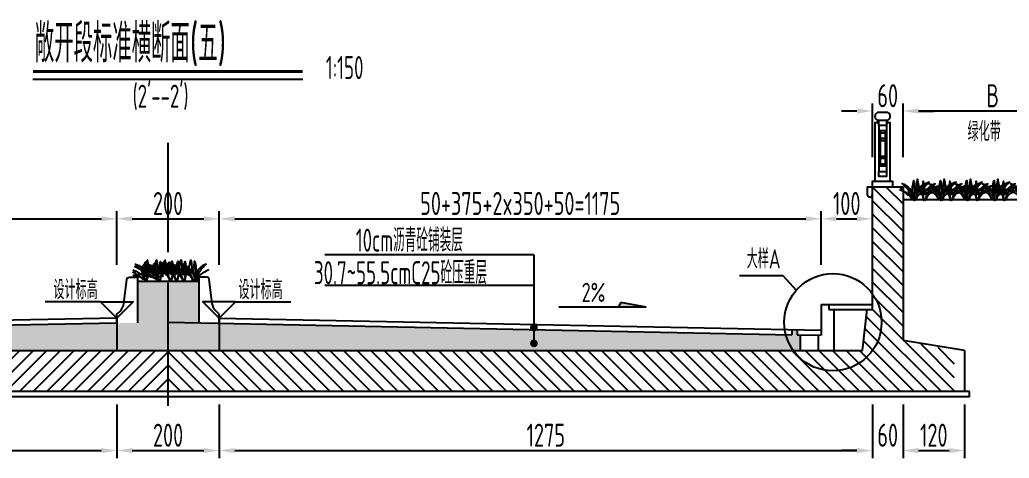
# Model space of a CAD drawing. Header units: millimetres. Extents: x -29538 to 115583, y -232866 to 15404.
# Drawn here: x 1193 to 3125, y 1964 to 2821 of the extents above; entities that cross this region are included whole.
import ezdxf
from ezdxf.enums import TextEntityAlignment as Align

# ---------------------------------------------------------------- set-up
doc = ezdxf.new("R2010")
doc.units = ezdxf.units.MM
doc.header["$LTSCALE"] = 10
doc.header["$MEASUREMENT"] = 0
doc.linetypes.add('ACAD_ISO04W100', pattern=[30, 24, -3, 0, -3])
for name, color, linetype in [('3', 3, 'Continuous'), ('中心线', 3, 'ACAD_ISO04W100'), ('填充', 8, 'Continuous'), ('尺寸', 4, 'Continuous'), ('文字', 7, 'Continuous'), ('标注', 4, 'Continuous'), ('栏杆', 8, 'Continuous'), ('次轮廓线', 7, 'Continuous'), ('轮廓线', 1, 'Continuous')]:
    doc.layers.add(name, color=color, linetype=linetype)
doc.styles.get("Standard").update_dxf_attribs({"font": 'gbenor.shx', "width": 0.75, "bigfont": 'gbcbig.shx'})
doc.dimstyles.new('150', dxfattribs={"dimscale": 15, "dimtxt": 3, "dimasz": 2, "dimexe": 1, "dimexo": 1, "dimgap": 0.5, "dimtad": 1, "dimdec": 1, "dimdsep": 46, "dimtxsty": 'Standard', "dimcen": 0.5, "dimadec": 0, "dimazin": 0, "dimtfac": 1, "dimtdec": 1, "dimtofl": 0, "dimtmove": 2, "dimatfit": 3, "dimfxl": 0, "dimtolj": 1, "dimtzin": 0, "dimarcsym": 0})

# ---------------------------------------------------------------- blocks, each defined once
blk = doc.blocks.new('*D43')
at = {"layer": 'Defpoints', "color": 0}
for p in [(107.9, 2254.5), (1382.9, 2174.5), (1382.9, 1979.3)]:
    blk.add_point(p, dxfattribs=at)
at = {"layer": '标注', "color": 0, "lineweight": -2}
for p, q in [((107.9, 2069.3), (107.9, 1964.3)), ((1382.9, 2069.3), (1382.9, 1964.3)), ((137.9, 1979.3), (1352.9, 1979.3))]:
    blk.add_line(p, q, dxfattribs=at)
at = {"layer": '标注', "color": 0}
for points in [[(137.9, 1984.3), (137.9, 1974.3), (107.9, 1979.3)], [(1352.9, 1984.3), (1352.9, 1974.3), (1382.9, 1979.3)]]:
    blk.add_solid(points, dxfattribs=at)
at = {"layer": '标注', "color": 0, "insert": (745.4, 2009.3), "char_height": 45, "attachment_point": 5}
blk.add_mtext('\\A1;1275', dxfattribs=at)
blk = doc.blocks.new('*D44')
at = {"layer": 'Defpoints', "color": 0}
for p in [(1382.9, 2174.5), (1582.9, 2174.5), (1582.9, 1979.3)]:
    blk.add_point(p, dxfattribs=at)
at = {"layer": '标注', "color": 0, "lineweight": -2}
for p, q in [((1382.9, 2069.3), (1382.9, 1964.3)), ((1582.9, 2069.3), (1582.9, 1964.3)), ((1412.9, 1979.3), (1552.9, 1979.3))]:
    blk.add_line(p, q, dxfattribs=at)
at = {"layer": '标注', "color": 0}
for points in [[(1412.9, 1984.3), (1412.9, 1974.3), (1382.9, 1979.3)], [(1552.9, 1984.3), (1552.9, 1974.3), (1582.9, 1979.3)]]:
    blk.add_solid(points, dxfattribs=at)
at = {"layer": '标注', "color": 0, "insert": (1482.9, 2009.3), "char_height": 45, "attachment_point": 5}
blk.add_mtext('\\A1;200', dxfattribs=at)
blk = doc.blocks.new('*D45')
at = {"layer": 'Defpoints', "color": 0}
for p in [(2857.9, 2254.5), (1582.9, 2174.5), (2857.9, 1979.3)]:
    blk.add_point(p, dxfattribs=at)
at = {"layer": '标注', "color": 0, "lineweight": -2}
for p, q in [((1582.9, 2069.3), (1582.9, 1964.3)), ((2857.9, 2069.3), (2857.9, 1964.3)), ((1612.9, 1979.3), (2827.9, 1979.3))]:
    blk.add_line(p, q, dxfattribs=at)
at = {"layer": '标注', "color": 0}
for points in [[(1612.9, 1984.3), (1612.9, 1974.3), (1582.9, 1979.3)], [(2827.9, 1984.3), (2827.9, 1974.3), (2857.9, 1979.3)]]:
    blk.add_solid(points, dxfattribs=at)
at = {"layer": '标注', "color": 0, "insert": (2220.4, 2009.3), "char_height": 45, "attachment_point": 5}
blk.add_mtext('\\A1;1275', dxfattribs=at)
blk = doc.blocks.new('*D46')
at = {"layer": 'Defpoints', "color": 0}
for p in [(2857.9, 2254.5), (2917.9, 2194.5), (2917.9, 1979.3)]:
    blk.add_point(p, dxfattribs=at)
at = {"layer": '标注', "color": 0, "lineweight": -2}
for p, q in [((2857.9, 2069.3), (2857.9, 1964.3)), ((2917.9, 2069.3), (2917.9, 1964.3)), ((2827.9, 1979.3), (2797.9, 1979.3)), ((2947.9, 1979.3), (2977.9, 1979.3))]:
    blk.add_line(p, q, dxfattribs=at)
at = {"layer": '标注', "color": 0}
for points in [[(2827.9, 1984.3), (2827.9, 1974.3), (2857.9, 1979.3)], [(2947.9, 1984.3), (2947.9, 1974.3), (2917.9, 1979.3)]]:
    blk.add_solid(points, dxfattribs=at)
at = {"layer": '标注', "color": 0, "insert": (2887.9, 2009.3), "char_height": 45, "attachment_point": 5}
blk.add_mtext('\\A1;60', dxfattribs=at)
blk = doc.blocks.new('*D47')
at = {"layer": 'Defpoints', "color": 0}
for p in [(2917.9, 2194.5), (3037.9, 2094.5), (3037.9, 1979.3)]:
    blk.add_point(p, dxfattribs=at)
at = {"layer": '标注', "color": 0, "lineweight": -2}
for p, q in [((2917.9, 2069.3), (2917.9, 1964.3)), ((3037.9, 2069.3), (3037.9, 1964.3)), ((2947.9, 1979.3), (3007.9, 1979.3))]:
    blk.add_line(p, q, dxfattribs=at)
at = {"layer": '标注', "color": 0}
for points in [[(2947.9, 1984.3), (2947.9, 1974.3), (2917.9, 1979.3)], [(3007.9, 1984.3), (3007.9, 1974.3), (3037.9, 1979.3)]]:
    blk.add_solid(points, dxfattribs=at)
at = {"layer": '标注', "color": 0, "insert": (2977.9, 2009.3), "char_height": 45, "attachment_point": 5}
blk.add_mtext('\\A1;120', dxfattribs=at)
blk = doc.blocks.new('*D53')
at = {"layer": 'Defpoints', "color": 0}
for p in [(1382.9, 2431.9), (207.9, 2264.5), (1382.9, 2238)]:
    blk.add_point(p, dxfattribs=at)
at = {"layer": '标注', "color": 0, "lineweight": -2}
for p, q in [((207.9, 2341.9), (207.9, 2446.9)), ((1382.9, 2341.9), (1382.9, 2446.9)), ((237.9, 2431.9), (1352.9, 2431.9))]:
    blk.add_line(p, q, dxfattribs=at)
at = {"layer": '标注', "color": 0}
for points in [[(237.9, 2436.9), (237.9, 2426.9), (207.9, 2431.9)], [(1352.9, 2436.9), (1352.9, 2426.9), (1382.9, 2431.9)]]:
    blk.add_solid(points, dxfattribs=at)
at = {"layer": '标注', "color": 0, "insert": (795.4, 2461.9), "char_height": 45, "attachment_point": 5}
blk.add_mtext('\\A1;50+375+2x350+50=1175', dxfattribs=at)
blk = doc.blocks.new('*D54')
at = {"layer": 'Defpoints', "color": 0}
for p in [(1582.9, 2431.9), (1382.9, 2238), (1582.9, 2238)]:
    blk.add_point(p, dxfattribs=at)
at = {"layer": '标注', "color": 0, "lineweight": -2}
for p, q in [((1382.9, 2341.9), (1382.9, 2446.9)), ((1582.9, 2341.9), (1582.9, 2446.9)), ((1412.9, 2431.9), (1552.9, 2431.9))]:
    blk.add_line(p, q, dxfattribs=at)
at = {"layer": '标注', "color": 0}
for points in [[(1412.9, 2436.9), (1412.9, 2426.9), (1382.9, 2431.9)], [(1552.9, 2436.9), (1552.9, 2426.9), (1582.9, 2431.9)]]:
    blk.add_solid(points, dxfattribs=at)
at = {"layer": '标注', "color": 0, "insert": (1482.9, 2461.9), "char_height": 45, "attachment_point": 5}
blk.add_mtext('\\A1;200', dxfattribs=at)
blk = doc.blocks.new('*D55')
at = {"layer": 'Defpoints', "color": 0}
for p in [(2917.9, 2642.4), (2857.9, 2264.5), (2917.9, 2194.5)]:
    blk.add_point(p, dxfattribs=at)
at = {"layer": '标注', "color": 0, "lineweight": -2}
for p, q in [((2857.9, 2552.4), (2857.9, 2657.4)), ((2917.9, 2552.4), (2917.9, 2657.4)), ((2827.9, 2642.4), (2797.9, 2642.4)), ((2947.9, 2642.4), (2977.9, 2642.4))]:
    blk.add_line(p, q, dxfattribs=at)
at = {"layer": '标注', "color": 0}
for points in [[(2827.9, 2647.4), (2827.9, 2637.4), (2857.9, 2642.4)], [(2947.9, 2647.4), (2947.9, 2637.4), (2917.9, 2642.4)]]:
    blk.add_solid(points, dxfattribs=at)
at = {"layer": '标注', "color": 0, "insert": (2887.9, 2672.4), "char_height": 45, "attachment_point": 5}
blk.add_mtext('\\A1;60', dxfattribs=at)
blk = doc.blocks.new('*D56')
at = {"layer": 'Defpoints', "color": 0}
for p in [(2757.9, 2431.9), (2757.9, 2264.5), (1582.9, 2204.4)]:
    blk.add_point(p, dxfattribs=at)
at = {"layer": '标注', "color": 0, "lineweight": -2}
for p, q in [((1582.9, 2341.9), (1582.9, 2446.9)), ((2757.9, 2341.9), (2757.9, 2446.9)), ((1612.9, 2431.9), (2727.9, 2431.9))]:
    blk.add_line(p, q, dxfattribs=at)
at = {"layer": '标注', "color": 0}
for points in [[(1612.9, 2436.9), (1612.9, 2426.9), (1582.9, 2431.9)], [(2727.9, 2436.9), (2727.9, 2426.9), (2757.9, 2431.9)]]:
    blk.add_solid(points, dxfattribs=at)
at = {"layer": '标注', "color": 0, "insert": (2170.4, 2461.9), "char_height": 45, "attachment_point": 5}
blk.add_mtext('\\A1;50+375+2x350+50=1175', dxfattribs=at)
blk = doc.blocks.new('*D57')
at = {"layer": 'Defpoints', "color": 0}
for p in [(2857.9, 2431.9), (2757.9, 2264.5), (2857.9, 2264.5)]:
    blk.add_point(p, dxfattribs=at)
at = {"layer": '标注', "color": 0, "lineweight": -2}
for p, q in [((2757.9, 2341.9), (2757.9, 2446.9)), ((2857.9, 2341.9), (2857.9, 2446.9)), ((2787.9, 2431.9), (2827.9, 2431.9))]:
    blk.add_line(p, q, dxfattribs=at)
at = {"layer": '标注', "color": 0}
for points in [[(2787.9, 2436.9), (2787.9, 2426.9), (2757.9, 2431.9)], [(2827.9, 2436.9), (2827.9, 2426.9), (2857.9, 2431.9)]]:
    blk.add_solid(points, dxfattribs=at)
at = {"layer": '标注', "color": 0, "insert": (2807.9, 2461.9), "char_height": 45, "attachment_point": 5}
blk.add_mtext('\\A1;100', dxfattribs=at)
blk = doc.blocks.new('箭头')
at = {"layer": '尺寸'}
blk.add_hatch(color=256, dxfattribs=at).paths.add_polyline_path([(0, 0), (-0.35, 0.6), (-3.63, 0)])
for p, q in [((-3.63, 0), (-0.35, 0.6)), ((-3.63, 0), (7.74, 0)), ((-0.35, 0.6), (0, 0))]:
    blk.add_line(p, q, dxfattribs=at)
blk = doc.blocks.new('*D79')
at = {"color": 0, "lineweight": -2}
for p, q in [((2917.9, 2552.4), (2917.9, 2657.4)), ((3267.9, 2552.4), (3267.9, 2657.4)), ((3237.9, 2642.4), (2947.9, 2642.4))]:
    blk.add_line(p, q, dxfattribs=at)
at = {"color": 0}
for points in [[(2947.9, 2647.4), (2947.9, 2637.4), (2917.9, 2642.4)], [(3237.9, 2647.4), (3237.9, 2637.4), (3267.9, 2642.4)]]:
    blk.add_solid(points, dxfattribs=at)
at = {"layer": 'Defpoints', "color": 0}
for p in [(2917.9, 2642.4), (2917.9, 2469.5), (3267.9, 2469.5)]:
    blk.add_point(p, dxfattribs=at)
at = {"color": 0, "insert": (3092.9, 2672.4), "char_height": 45, "attachment_point": 5}
blk.add_mtext('\\A1;B', dxfattribs=at)
blk = doc.blocks.new('栏杆')
at = {"layer": '栏杆'}
blk.add_lwpolyline([(-10, 110), (10, 110, 0.671593), (10, 125), (-10, 125, 0.671593), (-10, 110)], format="xyb", dxfattribs=at)
for points in [[(-7.5, 105), (-15, 105), (-15, -10)], [(-7.5, 105), (-9, 105), (-9, 110), (9, 110), (9, 105), (7.5, 105)], [(-7.5, 100), (-7.5, 10)], [(15, -10), (15, -10), (15, 105), (7.5, 105)], [(7.5, 100), (7.5, 10)], [(-5, 90), (-5, 20)], [(5, 90), (5, 20)]]:
    blk.add_lwpolyline(points, dxfattribs=at)
for points in [[(-7.5, 110), (7.5, 110), (7.5, 100), (-7.5, 100)], [(-5, 90), (5, 90), (5, 85), (-5, 85)], [(-5, 75), (5, 75), (5, 70), (-5, 70)], [(-5, 40), (5, 40), (5, 35), (-5, 35)], [(-5, 25), (5, 25), (5, 20), (-5, 20)], [(-7.5, 10), (7.5, 10), (7.5, 0), (-7.5, 0)]]:
    blk.add_lwpolyline(points, close=True, dxfattribs=at)

msp = doc.modelspace()

# ---------------------------------------------------------------- hatches: boundary and pattern name
at = {"layer": '填充'}
h = msp.add_hatch(dxfattribs=at)
h.set_pattern_fill('ANSI31', color=256, scale=150, style=0)
h.paths.add_polyline_path([(47.87, 2194.48), (-72.13, 2174.48), (-72.13, 2094.48), (1482.87, 2094.48), (1482.87, 2174.48), (261.94, 2174.48, -0.7282378), (89.84, 2229.98, -0.1578684), (107.87, 2285.67), (107.87, 2494.48), (47.87, 2494.48), (42.99, 2494.48, 0.0436362), (37.87, 2487.56), (37.87, 2479.48, 1), (47.87, 2479.48)])
h.paths.add_polyline_path([(126.86, 2174.48), (117.87, 2254.48), (107.87, 2254.48), (107.87, 2285.67, 0.1578684), (89.84, 2229.98, 0.7282378), (261.94, 2174.48)], flags=17)
h = msp.add_hatch(dxfattribs=at)
h.set_pattern_fill('ANSI31', color=256, scale=150, style=0)
h.set_pattern_definition([(135, (2965.737, 0), (13.25825, 13.25825), [])])
h.paths.add_polyline_path([(2875.9, 2229.98, 0.1578684), (2857.87, 2285.67), (2857.87, 2494.48), (2917.87, 2494.48), (2922.75, 2494.48, -0.0436362), (2927.87, 2487.56), (2927.87, 2479.48, -1), (2917.87, 2479.48), (2917.87, 2194.48), (3017.87, 2174.48), (3017.87, 2094.48), (1482.87, 2094.48), (1482.87, 2174.48), (2703.8, 2174.48, 0.7282378)])
h.paths.add_polyline_path([(2703.8, 2174.48), (2838.88, 2174.48), (2847.87, 2254.48), (2857.87, 2254.48), (2857.87, 2285.67, -0.1578684), (2875.9, 2229.98, -0.7282378)], flags=17)
h = msp.add_hatch(dxfattribs=at)
h.set_pattern_fill('AR-SAND', color=256, style=0)
h.set_pattern_definition([(37.5, (0, 2551.5251), (-0.0629934, 1.9268238), [0, -1.52, 0, -1.7, 0, -1.625]), (7.5, (0, 2551.5251), (1.7697767, 2.822146), [0, -0.82, 0, -1.37, 0, -0.525]), (327.5, (-1.23, 2551.5251), (3.1141419, 0.005659), [0, -0.5, 0, -1.8, 0, -2.35]), (317.5, (-1.23, 2551.5251), (3.0061266, 0.8776756), [0, -0.25, 0, -1.18, 0, -1.35])])
h.paths.add_polyline_path([(1542.87, 2310.26), (1482.87, 2310.26), (1482.87, 2229.98), (1542.87, 2228.78)])
h.paths.add_polyline_path([(1482.87, 2310.26), (1422.87, 2310.26), (1422.87, 2228.78), (1482.87, 2229.98)])
h = msp.add_hatch(dxfattribs=at)
h.set_pattern_fill('AR-CONC', color=256, scale=5, style=0)
h.set_pattern_definition([(50, (-5e-13, 1644.956), (35.863, -3.1376), [3.75, -41.25]), (355, (-5e-13, 1644.956), (-6.9376, 37.6096), [3, -33]), (100.4514, (2.99, 1644.694), (28.9255, 34.472), [3.187, -35.0571]), (46.1842, (-5e-13, 1654.956), (53.362, -8.276), [5.625, -61.875]), (96.6356, (4.447, 1654.266), (46.7331, 48.7059), [4.7805, -52.5856]), (351.1842, (-5e-13, 1654.956), (46.7331, 48.706), [4.5, -49.5]), (21, (5, 1652.456), (29.84535, -20.13094), [3.75, -41.25]), (326, (5, 1652.456), (12.1658, 36.2575), [3, -33]), (71.4514, (7.487, 1650.778), (42.0111, 16.1265), [3.187, -35.0571]), (37.5, (-5e-13, 1644.956), (0.60799, 16.64469), [0, -32.6, 0, -33.5, 0, -33.125]), (7.5, (-5e-13, 1644.956), (13.15348, 19.72059), [0, -19.1, 0, -31.85, 0, -12.625]), (327.5, (-11.15, 1644.956), (26.69112, -1.12774), [0, -12.5, 0, -39, 0, -51.75]), (317.5, (-16.15, 1644.956), (29.1593, 5.00525), [0, -16.25, 0, -25.9, 0, -36.75])])
h.paths.add_polyline_path([(1382.87, 2174.48), (1382.87, 2227.98), (262.87, 2205.58), (262.87, 2215.58), (252.87, 2215.38), (252.87, 2205.28), (247.87, 2205.18), (247.87, 2174.48)])
h.paths.add_polyline_path([(1382.87, 2227.98), (1382.87, 2174.48), (1482.87, 2174.48), (1482.87, 2229.98)])
h = msp.add_hatch(dxfattribs=at)
h.set_pattern_fill('AR-CONC', color=256, scale=5, style=0)
h.set_pattern_definition([(130, (2965.737, 1644.956), (-35.863, -3.1376), [3.75, -41.25]), (185, (2965.737, 1644.956), (6.9376, 37.6096), [3, -33]), (79.5486, (2962.75, 1644.694), (-28.9255, 34.472), [3.187, -35.0571]), (133.8158, (2965.737, 1654.956), (-53.362, -8.276), [5.625, -61.875]), (83.3644, (2961.29, 1654.266), (-46.7331, 48.7059), [4.7805, -52.5856]), (188.8158, (2965.737, 1654.956), (-46.7331, 48.706), [4.5, -49.5]), (159, (2960.737, 1652.456), (-29.84535, -20.13094), [3.75, -41.25]), (214, (2960.737, 1652.456), (-12.1658, 36.2575), [3, -33]), (108.5486, (2958.25, 1650.778), (-42.0111, 16.1265), [3.187, -35.0571]), (142.5, (2965.737, 1644.956), (-0.60799, 16.64469), [0, -32.6, 0, -33.5, 0, -33.125]), (172.5, (2965.737, 1644.956), (-13.15348, 19.72059), [0, -19.1, 0, -31.85, 0, -12.625]), (212.5, (2976.887, 1644.956), (-26.69112, -1.12774), [0, -12.5, 0, -39, 0, -51.75]), (222.5, (2981.887, 1644.956), (-29.1593, 5.00525), [0, -16.25, 0, -25.9, 0, -36.75])])
h.paths.add_polyline_path([(1582.87, 2227.98), (2702.87, 2205.58), (2702.87, 2215.58), (2712.87, 2215.38), (2712.87, 2205.28), (2717.87, 2205.18), (2717.87, 2174.48), (1582.87, 2174.48)])
h.paths.add_polyline_path([(1482.87, 2229.98), (1582.87, 2227.98), (1582.87, 2174.48), (1482.87, 2174.48)])

# ---------------------------------------------------------------- linework, layer by layer
for p, q in [((1218.92, 2704.82), (1745.88, 2704.82)), ((2598.24, 2321.07), (2682.85, 2321.07)), ((2682.85, 2321.07), (2709.39, 2292.53)), ((1422.87, 2310.26), (1542.87, 2310.26)), ((1351.05, 2269.8), (1242.95, 2269.8)), ((1614.69, 2269.8), (1722.79, 2269.8))]:
    msp.add_line(p, q)
at = {"ltscale": 100}
for p, q in [((2197.16, 2361.43), (1789.2, 2361.43)), ((2197.16, 2361.43), (2197.16, 2188.61)), ((2197.16, 2301.83), (1789.2, 2301.83))]:
    msp.add_line(p, q, dxfattribs=at)
msp.add_lwpolyline([(1218.92, 2719.82, 6, 6, 0), (1745.88, 2719.82, 0.6, 0.6, 0)], format="xyseb")
msp.add_lwpolyline([(2897.87, 2494.48), (2897.87, 2504.48), (2857.87, 2504.48), (2857.87, 2494.48)])
at = {"const_width": 7.5}
for points in [[(2200.91, 2219.46, -1), (2193.41, 2219.46, -1)], [(2200.91, 2188.61, -1), (2193.41, 2188.61, -1)]]:
    msp.add_lwpolyline(points, format="xyb", close=True, dxfattribs=at)
msp.add_circle((2780.9, 2229.98), 95)
at = {"layer": '3', "color": 9}
for points in [[(2910.86, 2489.31, -0.0394978), (2922.56, 2483.64, -0.232087), (2934.53, 2469.48, 0.1911867), (2915.94, 2500.86, -0.2267195), (2935.89, 2481.83, -0.091203), (2939.07, 2506.53, -0.1239074), (2937.57, 2468.69, -0.0624947), (2943.37, 2486.62)], [(2966.26, 2488.48, 0.0394978), (2954.56, 2482.81, 0.232087), (2942.59, 2468.65, -0.1911867), (2961.18, 2500.03, 0.2267195), (2941.23, 2481, 0.091203), (2938.05, 2505.69, 0.1239074), (2939.55, 2467.86, 0.0624947), (2933.75, 2485.78)], [(2956.84, 2478.69, 0.013375), (2988.19, 2496.22, 0.001492), (2956.45, 2486.48, 0.302407), (2950.55, 2479.23, -0.1063996), (2969.14, 2503.69, 0.2267195), (2949.19, 2484.66, 0.091203), (2946.01, 2509.36, 0.074282), (2944.82, 2482.37)], [(2985.43, 2488.48, 0.0394978), (2973.73, 2482.81, 0.232087), (2961.76, 2468.65, -0.1911867), (2980.35, 2500.03, 0.2267195), (2960.4, 2481, 0.091203), (2957.22, 2505.69, 0.1239074), (2958.71, 2467.86, 0.0624947), (2952.92, 2485.78)], [(2963.01, 2489.31, -0.0394978), (2974.72, 2483.64, -0.232087), (2986.69, 2469.48, 0.1911867), (2968.1, 2500.86, -0.2267195), (2988.05, 2481.83, -0.091203), (2991.22, 2506.53, -0.1239074), (2989.73, 2468.69, -0.0624947), (2995.53, 2486.62)], [(3018.42, 2488.48, 0.0394978), (3006.72, 2482.81, 0.232087), (2994.75, 2468.65, -0.1911867), (3013.34, 2500.03, 0.2267195), (2993.39, 2481, 0.091203), (2990.21, 2505.69, 0.1239074), (2991.7, 2467.86, 0.0624947), (2985.91, 2485.78)], [(3009, 2478.69, 0.013375), (3040.35, 2496.22, 0.001492), (3008.6, 2486.48, 0.302407), (3002.71, 2479.23, -0.1063996), (3021.3, 2503.69, 0.2267195), (3001.35, 2484.66, 0.091203), (2998.17, 2509.36, 0.074282), (2996.97, 2482.37)], [(3037.59, 2488.48, 0.0394978), (3025.88, 2482.81, 0.232087), (3013.92, 2468.65, -0.1911867), (3032.51, 2500.03, 0.2267195), (3012.55, 2481, 0.091203), (3009.38, 2505.69, 0.1239074), (3010.87, 2467.86, 0.0624947), (3005.08, 2485.78)], [(3014.16, 2489.31, -0.0394978), (3025.87, 2483.64, -0.232087), (3037.84, 2469.48, 0.1911867), (3019.24, 2500.86, -0.2267195), (3039.2, 2481.83, -0.091203), (3042.37, 2506.53, -0.1239074), (3040.88, 2468.69, -0.0624947), (3046.68, 2486.62)], [(3069.57, 2488.48, 0.0394978), (3057.87, 2482.81, 0.232087), (3045.9, 2468.65, -0.1911867), (3064.49, 2500.03, 0.2267195), (3044.54, 2481, 0.091203), (3041.36, 2505.69, 0.1239074), (3042.85, 2467.86, 0.0624947), (3037.06, 2485.78)], [(3060.15, 2478.69, 0.013375), (3091.5, 2496.22, 0.001492), (3059.75, 2486.48, 0.302407), (3053.86, 2479.23, -0.1063996), (3072.45, 2503.69, 0.2267195), (3052.5, 2484.66, 0.091203), (3049.32, 2509.36, 0.074282), (3048.12, 2482.37)], [(3088.74, 2488.48, 0.0394978), (3077.03, 2482.81, 0.232087), (3065.06, 2468.65, -0.1911867), (3083.66, 2500.03, 0.2267195), (3063.7, 2481, 0.091203), (3060.53, 2505.69, 0.1239074), (3062.02, 2467.86, 0.0624947), (3056.23, 2485.78)], [(3067.45, 2489.31, -0.0394978), (3079.16, 2483.64, -0.232087), (3091.13, 2469.48, 0.1911867), (3072.54, 2500.86, -0.2267195), (3092.49, 2481.83, -0.091203), (3095.66, 2506.53, -0.1239074), (3094.17, 2468.69, -0.0624947), (3099.97, 2486.62)], [(3122.86, 2488.48, 0.0394978), (3111.16, 2482.81, 0.232087), (3099.19, 2468.65, -0.1911867), (3117.78, 2500.03, 0.2267195), (3097.83, 2481, 0.091203), (3094.65, 2505.69, 0.1239074), (3096.15, 2467.86, 0.0624947), (3090.35, 2485.78)], [(3113.44, 2478.69, 0.013375), (3144.79, 2496.22, 0.001492), (3113.04, 2486.48, 0.302407), (3107.15, 2479.23, -0.1063996), (3125.74, 2503.69, 0.2267195), (3105.79, 2484.66, 0.091203), (3102.61, 2509.36, 0.074282), (3101.42, 2482.37)], [(3142.03, 2488.48, 0.0394978), (3130.32, 2482.81, 0.232087), (3118.36, 2468.65, -0.1911867), (3136.95, 2500.03, 0.2267195), (3117, 2481, 0.091203), (3113.82, 2505.69, 0.1239074), (3115.31, 2467.86, 0.0624947), (3109.52, 2485.78)], [(3122.56, 2489.31, -0.0394978), (3134.27, 2483.64, -0.232087), (3146.24, 2469.48, 0.1911867), (3127.64, 2500.86, -0.2267195), (3147.6, 2481.83, -0.091203), (3150.77, 2506.53, -0.1239074), (3149.28, 2468.69, -0.0624947), (3155.07, 2486.62)], [(1414.35, 2331.97, -0.0394978), (1426.05, 2326.3, -0.232087), (1438.02, 2312.14, 0.1911867), (1419.43, 2343.52, -0.2267195), (1439.38, 2324.48, -0.091203), (1442.56, 2349.18, -0.1239074), (1441.07, 2311.35, -0.0624947), (1446.86, 2329.27)], [(1449.47, 2321.35, -0.013375), (1418.13, 2338.87, -0.001492), (1449.87, 2329.13, -0.302407), (1455.77, 2321.88, 0.1063996), (1437.17, 2346.35, -0.2267195), (1457.13, 2327.32, -0.091203), (1460.3, 2352.01, -0.074282), (1461.5, 2325.03)], [(1431.15, 2334.9, -0.0656242), (1442.48, 2351.11, 0.0063244), (1440.16, 2345.2, 0.0063244)], [(1466.56, 2318.52, -0.013375), (1435.21, 2336.04, -0.001492), (1466.96, 2326.3, -0.302407), (1472.85, 2319.05, 0.1063996), (1454.26, 2343.52, -0.2267195), (1474.21, 2324.48, -0.091203), (1477.39, 2349.18, -0.074282), (1478.59, 2322.19)], [(1439.73, 2344.05, 0.0112436), (1436.03, 2333.4)], [(1437.25, 2333.03, -0.0794345), (1444.41, 2339.21, -0.0794345)], [(1440.05, 2331.13, -0.0394978), (1451.76, 2325.46, -0.232087), (1463.73, 2311.3, 0.1911867), (1445.13, 2342.68, -0.2267195), (1465.09, 2323.65, -0.091203), (1468.26, 2348.35, -0.1239074), (1466.77, 2310.51, -0.0624947), (1472.57, 2328.43)], [(1448.24, 2332.07, -0.0656242), (1459.56, 2348.27, 0.0063244), (1457.25, 2342.37, 0.0063244)], [(1461.65, 2324.04, -0.1130591), (1477.31, 2351.11, -0.0330136), (1466.37, 2324.09, -0.0330136)], [(1462.29, 2331.97, -0.0394978), (1473.99, 2326.3, -0.232087), (1485.96, 2312.14, 0.1911867), (1467.37, 2343.52, -0.2267195), (1487.32, 2324.48, -0.091203), (1490.5, 2349.18, -0.1239074), (1489.01, 2311.35, -0.0624947), (1494.8, 2329.27)], [(1464.45, 2337.98, -0.0551464), (1470.68, 2340.12, 0.0175385), (1466.78, 2335.89)], [(1497.41, 2321.35, -0.013375), (1466.07, 2338.87, -0.001492), (1497.81, 2329.13, -0.302407), (1503.71, 2321.88, 0.1063996), (1485.11, 2346.35, -0.2267195), (1505.07, 2327.32, -0.091203), (1508.24, 2352.01, -0.074282), (1509.44, 2325.03)], [(1466.36, 2324.63, -0.2245474), (1488.42, 2342.95, -0.0120292), (1470.64, 2321.78)], [(1473.94, 2331.23, -0.0656242), (1485.27, 2347.44, 0.0063244), (1482.95, 2341.54, 0.0063244)], [(1474.03, 2331.97, -0.0394978), (1485.73, 2326.3, -0.232087), (1497.7, 2312.14, 0.1911867), (1479.11, 2343.52, -0.2267195), (1499.06, 2324.48, -0.091203), (1502.24, 2349.18, -0.1239074), (1500.75, 2311.35, -0.0624947), (1506.54, 2329.27)], [(1482.52, 2340.38, 0.0112436), (1478.82, 2329.74)], [(1516.58, 2321.35, -0.013375), (1485.23, 2338.87, -0.001492), (1516.98, 2329.13, -0.302407), (1522.87, 2321.88, 0.1063996), (1504.28, 2346.35, -0.2267195), (1524.23, 2327.32, -0.091203), (1527.41, 2352.01, -0.074282), (1528.61, 2325.03)], [(1487.99, 2331.13, -0.0394978), (1499.7, 2325.46, -0.232087), (1511.67, 2311.3, 0.1911867), (1493.07, 2342.68, -0.2267195), (1513.03, 2323.65, -0.091203), (1516.2, 2348.35, -0.1239074), (1514.71, 2310.51, -0.0624947), (1520.51, 2328.43)], [(1507.16, 2331.13, -0.0394978), (1518.86, 2325.46, -0.232087), (1530.83, 2311.3, 0.1911867), (1512.24, 2342.68, -0.2267195), (1532.19, 2323.65, -0.091203), (1535.37, 2348.35, -0.1239074), (1533.88, 2310.51, -0.0624947), (1539.67, 2328.43)], [(1562.57, 2331.97, 0.0394978), (1550.86, 2326.3, 0.232087), (1538.89, 2312.14, -0.1911867), (1557.49, 2343.52, 0.2267195), (1537.53, 2324.48, 0.091203), (1534.36, 2349.18, 0.1239074), (1535.85, 2311.35, 0.0624947), (1530.05, 2329.27)], [(1414.35, 2322.1, -0.2088897), (1434.15, 2314.17, 0.0309304), (1414.35, 2328.18)], [(1444.88, 2316.44, 0.0931805), (1425.61, 2323.92, -0.1501755), (1449.46, 2321.24, -0.1501755)], [(1432.25, 2324.61, -0.0444766), (1434.62, 2329.38)], [(1434.75, 2329.31, 0.0048651), (1433.38, 2324.62, 0.0048651)], [(1439.62, 2324.11, -0.0226272), (1441.14, 2325.79, -0.0226272)], [(1440.72, 2326.02, 0.0066718), (1439.66, 2324.11)], [(1440.05, 2321.26, -0.2088897), (1459.85, 2313.34, 0.0309304), (1440.05, 2327.34)], [(1461.97, 2313.61, 0.0931805), (1442.7, 2321.09, -0.1501755), (1466.55, 2318.41, -0.1501755)], [(1448.98, 2316.54, -0.0444766), (1450.16, 2318.92)], [(1450.23, 2318.89, 0.0048651), (1449.54, 2316.55, 0.0048651)], [(1480.04, 2329.36, -0.0794345), (1487.2, 2335.54, -0.0794345)]]:
    msp.add_lwpolyline(points, format="xyb", dxfattribs=at)
at = {"layer": 'Defpoints', "color": 9}
for p, q in [((1382.87, 2237.98), (1382.87, 2174.48)), ((1582.87, 2237.98), (1582.87, 2174.48))]:
    msp.add_line(p, q, dxfattribs=at)
at = {"layer": '中心线'}
msp.add_line((1482.87, 2066.69), (1482.87, 2580.56), dxfattribs=at)
at = {"layer": '次轮廓线'}
for p, q in [((2757.87, 2264.48), (2757.87, 2204.38)), ((2757.87, 2264.48), (2857.87, 2264.48)), ((2772.87, 2264.48), (2772.87, 2254.48)), ((2772.87, 2254.48), (2857.87, 2254.48)), ((2782.87, 2254.48), (2782.87, 2174.48)), ((1382.87, 2237.98), (207.87, 2214.48)), ((1382.87, 2227.98), (264.87, 2205.62)), ((1482.87, 2229.98), (2700.87, 2205.62)), ((1582.87, 2237.98), (2757.87, 2214.48)), ((2700.87, 2215.58), (2700.87, 2205.62)), ((2710.87, 2215.38), (2710.87, 2205.42)), ((2710.87, 2205.42), (2757.87, 2204.48)), ((2716.87, 2205.3), (2716.87, 2174.48)), ((2751.87, 2204.6), (2751.87, 2174.48)), ((3047.87, 2084.48), (3047.87, 2094.48)), ((3047.87, 2084.48), (-82.13, 2084.48))]:
    msp.add_line(p, q, dxfattribs=at)
at = {"layer": '次轮廓线', "ltscale": 100}
for points in [[(1382.87, 2227.98), (1382.87, 2244.25, -0.1989124), (1383.6, 2246.02), (1389.18, 2251.6, 0.1667819), (1396.45, 2266.47), (1402.32, 2313.41, -0.3782425), (1407.28, 2317.78), (1422.87, 2317.78), (1422.87, 2228.78)], [(1582.87, 2227.98), (1582.87, 2244.25, 0.1989124), (1582.14, 2246.02), (1576.56, 2251.6, -0.1667819), (1569.28, 2266.47), (1563.42, 2313.41, 0.3782425), (1558.45, 2317.78), (1542.87, 2317.78), (1542.87, 2228.78)]]:
    msp.add_lwpolyline(points, format="xyb", dxfattribs=at)
at = {"layer": '次轮廓线'}
for points in [[(1351.05, 2269.8), (1414.69, 2269.8), (1382.87, 2237.98)], [(1614.69, 2269.8), (1551.05, 2269.8), (1582.87, 2237.98)]]:
    msp.add_lwpolyline(points, close=True, dxfattribs=at)
at = {"layer": '轮廓线'}
for p, q in [((2847.87, 2494.48), (2917.87, 2494.48)), ((2847.87, 2494.48), (2847.87, 2479.48)), ((2857.87, 2494.48), (2857.87, 2254.48)), ((2917.87, 2494.48), (2917.87, 2194.48)), ((2917.87, 2469.48), (3742.87, 2469.48)), ((2838.88, 2174.48), (2847.87, 2254.48)), ((3037.87, 2174.48), (2917.87, 2194.48)), ((126.86, 2174.48), (2838.88, 2174.48)), ((3037.87, 2174.48), (3037.87, 2094.48)), ((3047.87, 2094.48), (-82.13, 2094.48))]:
    msp.add_line(p, q, dxfattribs=at)
msp.add_arc((2852.87, 2479.48), 5, 180, 0, dxfattribs=at)

# ---------------------------------------------------------------- block references
msp.add_blockref('栏杆', (2877.87, 2514.48))
at = {"layer": '尺寸', "xscale": -15, "yscale": 15, "zscale": 15}
msp.add_blockref('箭头', (2361.64, 2259.3), dxfattribs=at)

# ---------------------------------------------------------------- texts
at = {"width": 0.8}
msp.add_text('绿化带', height=37.5, dxfattribs=at).set_placement((3076.29, 2602.31), align=Align.MIDDLE_CENTER)
at = {"layer": '文字', "width": 0.7}
for s, height, p in [('敞开段标准横断面(五)', 75, (1222.83, 2737.32)), ('1:150', 45, (1790.88, 2704.82)), ("(2'--2')", 45, (1413.57, 2649)), ('10cm沥青砼铺装层', 45, (1849.35, 2367.75)), ('30.7~55.5cmC25砼压重层', 45, (1767.72, 2304.15))]:
    msp.add_text(s, height=height, dxfattribs=at).set_placement(p)
at = {"layer": '文字', "width": 0.8}
msp.add_text('大样A', height=37.5, rotation=360, dxfattribs=at).set_placement((2645.69, 2353.65), align=Align.MIDDLE_CENTER)
for s, p in [('设计标高', (1302.26, 2293.43)), ('设计标高', (1663.47, 2293.43)), ('2%', (2313.48, 2288.26))]:
    msp.add_text(s, height=37.5, dxfattribs=at).set_placement(p, align=Align.MIDDLE_CENTER)

# ---------------------------------------------------------------- dimensions: what is measured, and where the dimension line sits
dim = msp.add_linear_dim(base=(2917.87, 2642.4), p1=(3267.87, 2469.48), p2=(2917.87, 2469.48), angle=180, text='B', dimstyle='150')
dim.commit()
dim.dimension.update_dxf_attribs({"geometry": '*D79', "text_midpoint": (3092.87, 2672.4)})
at = {"layer": '标注'}
for base, p1, p2, picture, middle in [((2917.87, 2642.4), (2857.87, 2264.48), (2917.87, 2194.48), '*D55', (2887.87, 2672.4)), ((1582.87, 2431.87), (1382.87, 2237.98), (1582.87, 2237.98), '*D54', (1482.87, 2461.87)), ((2857.87, 2431.87), (2757.87, 2264.48), (2857.87, 2264.48), '*D57', (2807.87, 2461.87)), ((1382.87, 1979.32), (107.87, 2254.48), (1382.87, 2174.48), '*D43', (745.37, 2009.32)), ((2857.87, 1979.32), (1582.87, 2174.48), (2857.87, 2254.48), '*D45', (2220.37, 2009.32)), ((2917.87, 1979.32), (2857.87, 2254.48), (2917.87, 2194.48), '*D46', (2887.87, 2009.32)), ((3037.87, 1979.32), (2917.87, 2194.48), (3037.87, 2094.48), '*D47', (2977.87, 2009.32)), ((1582.87, 1979.32), (1382.87, 2174.48), (1582.87, 2174.48), '*D44', (1482.87, 2009.32))]:
    dim = msp.add_linear_dim(base=base, p1=p1, p2=p2, dimstyle='150', dxfattribs=at)
    dim.commit()
    dim.dimension.update_dxf_attribs({"geometry": picture, "text_midpoint": middle})
for base, p1, p2, picture, middle in [((1382.87, 2431.87), (207.87, 2264.48), (1382.87, 2237.98), '*D53', (795.37, 2461.87)), ((2757.87, 2431.87), (1582.87, 2204.44), (2757.87, 2264.48), '*D56', (2170.37, 2461.87))]:
    dim = msp.add_linear_dim(base=base, p1=p1, p2=p2, text='50+375+2x350+50=<>', dimstyle='150', dxfattribs=at)
    dim.commit()
    dim.dimension.update_dxf_attribs({"geometry": picture, "text_midpoint": middle})

doc.saveas('drawing.dxf')
